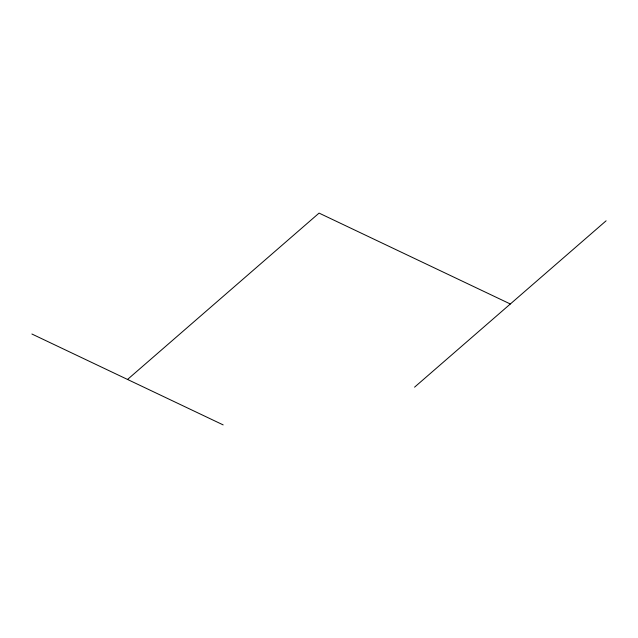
<?xml version="1.0" encoding="UTF-8"?>
<svg xmlns="http://www.w3.org/2000/svg" width="638" height="638" viewBox="0 0 638 638"><rect width="100%" height="100%" fill="white"/><g stroke="black" fill="none" stroke-linecap="round" stroke-linejoin="round"><path stroke-width="0.96" d="M127.528 379.458L319.072 213.1L510.328 303.991M414.564 387.17L606.1 220.812M31.9 334.009L223.164 424.9"/></g></svg>
